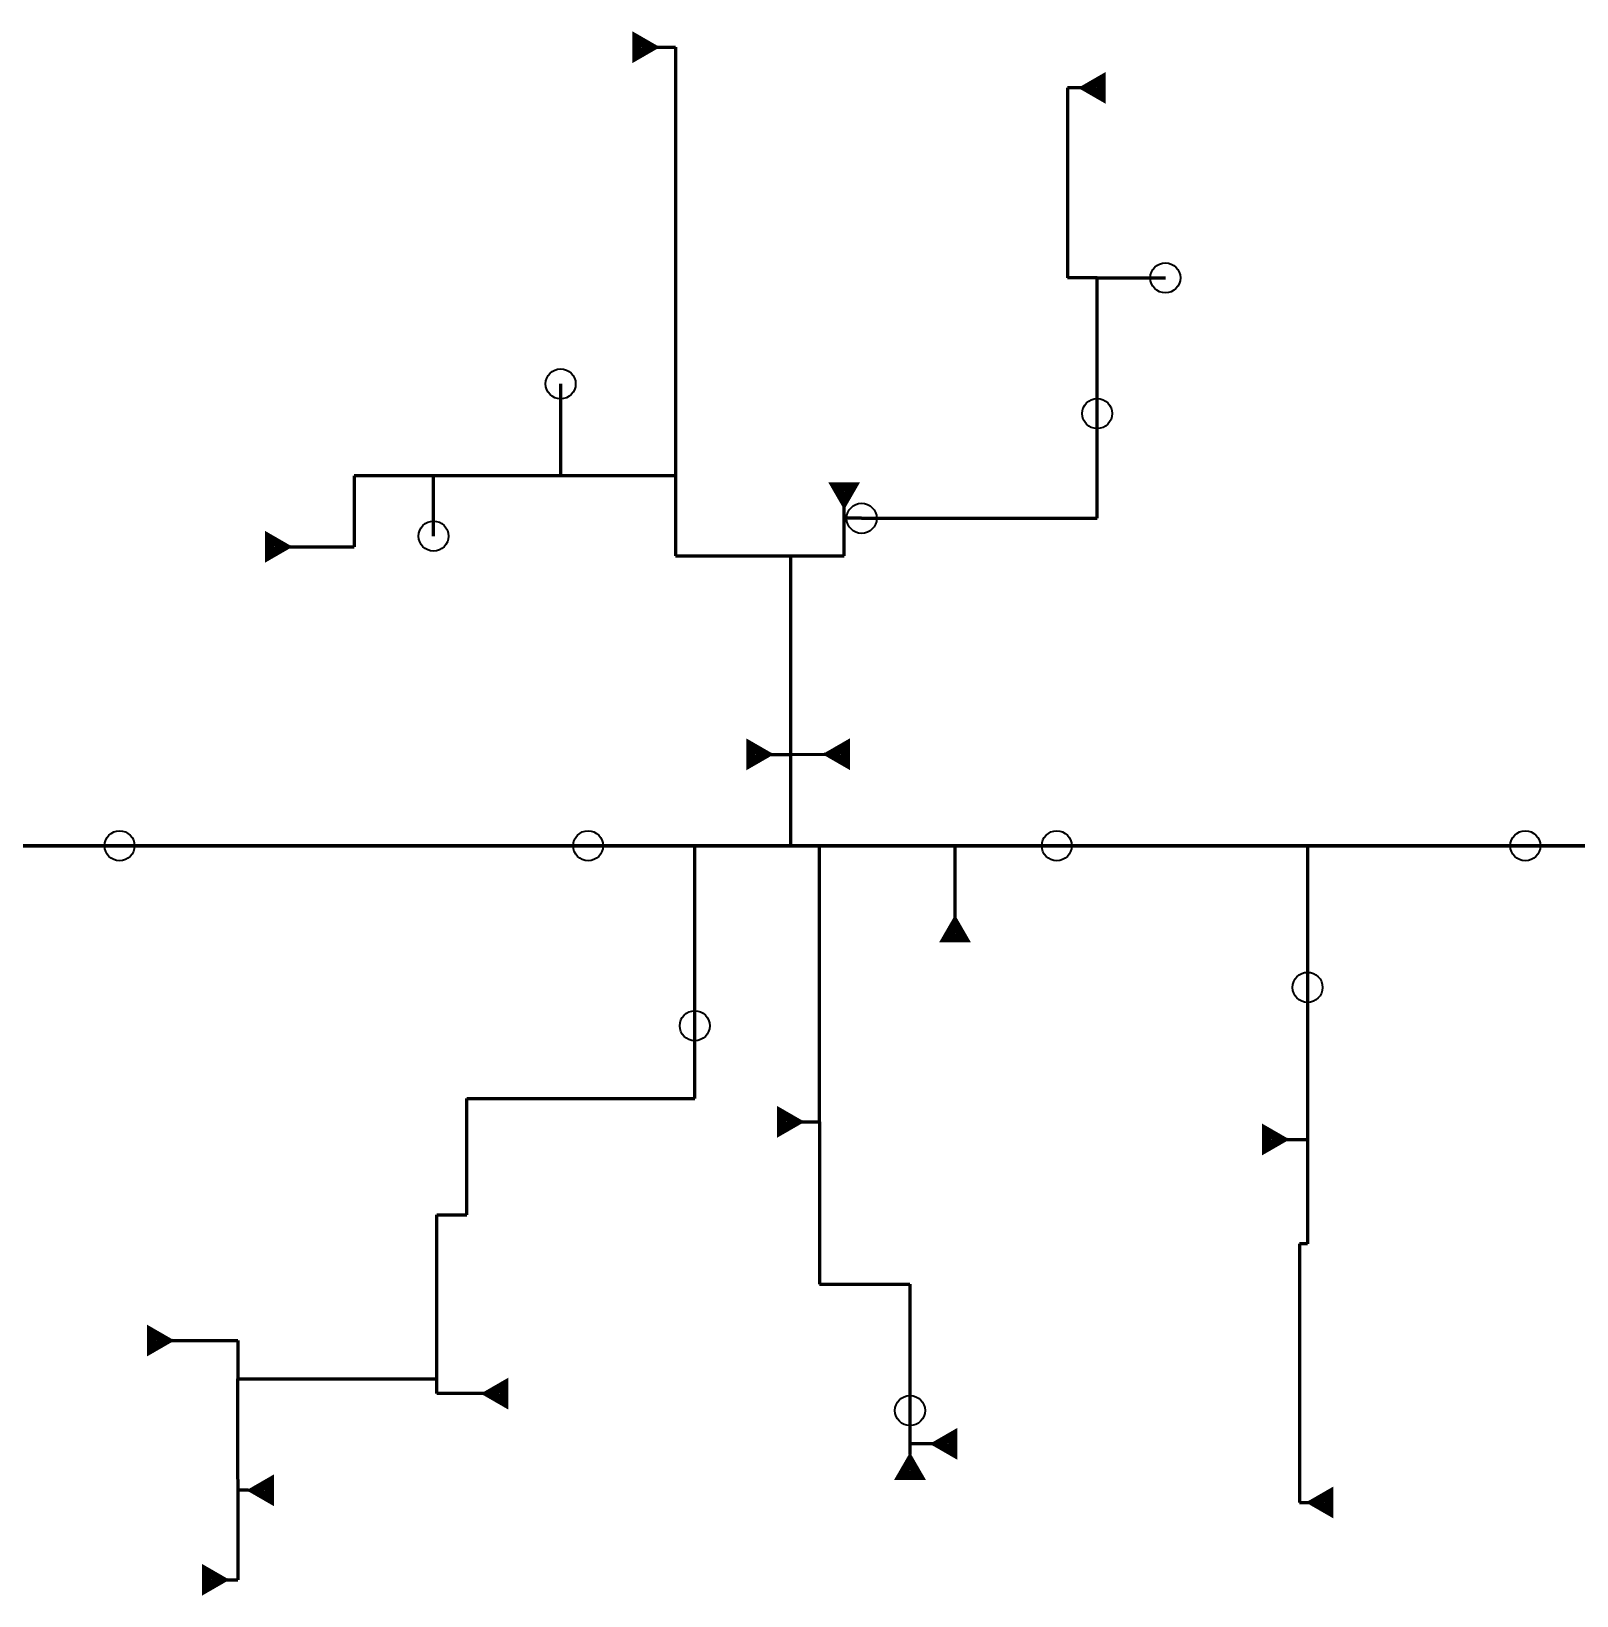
# Model space of a CAD drawing. Header units: inches. Extents: x -2802 to 2433, y -7056 to -2017.
# Drawn here: x -2196 to -1681, y -7028 to -6507 of the extents above; entities that cross this region are included whole.
import ezdxf

# ---------------------------------------------------------------- set-up
doc = ezdxf.new("R2010")
doc.units = ezdxf.units.IN
doc.header["$LTSCALE"] = 0.5
doc.header["$MEASUREMENT"] = 0
for name, color, linetype, lineweight in [('sprk-hd-sw', 7, 'Continuous', 30), ('sprk-pbl', 6, 'Continuous', 60), ('sprk-pmn', 1, 'Continuous', 70), ('sprk-ref-hds', 4, 'Continuous', 35)]:
    doc.layers.add(name, color=color, linetype=linetype, lineweight=lineweight)

# ---------------------------------------------------------------- blocks, each defined once
blk = doc.blocks.new('sprk-hd-sw')
at = {"layer": 'sprk-hd-sw', "const_width": 3}
blk.add_lwpolyline([(-2.06, 0), (-6.74, 2.7), (-6.74, -2.7)], close=True, dxfattribs=at)
at = {"layer": 'sprk-hd-sw'}
blk.add_circle((0, 0), 0.305, dxfattribs=at)

msp = doc.modelspace()

# ---------------------------------------------------------------- linework, layer by layer
at = {"layer": 'sprk-pbl'}
for p, q in [((-1987.27, -6512.37), (-1981.17, -6512.37)), ((-1981.17, -6512.37), (-1981.17, -6681.74)), ((-1846.19, -6525.92), (-1850.65, -6525.92)), ((-1850.65, -6525.92), (-1850.65, -6589.19)), ((-1840.78, -6589.19), (-1850.65, -6589.19)), ((-1840.78, -6669.26, 0), (-1840.78, -6589.19)), ((-1840.78, -6589.19), (-1818.07, -6589.19)), ((-2019.4, -6624.48), (-2019.4, -6655.15)), ((-1981.17, -6655.15), (-2088.14, -6655.15)), ((-2088.14, -6655.15), (-2088.14, -6678.74)), ((-2061.71, -6675.17), (-2061.71, -6655.15)), ((-1925.01, -6669.26), (-1925.01, -6665.49)), ((-1925.01, -6681.74), (-1925.01, -6669.26)), ((-1919.19, -6669.26), (-1925.01, -6669.26)), ((-1919.19, -6669.26), (-1840.78, -6669.26, 0)), ((-2109.57, -6678.74), (-2088.14, -6678.74)), ((-1981.17, -6681.74), (-1925.01, -6681.74)), ((-1942.8, -6778.31), (-1942.8, -6681.74)), ((-1949.32, -6747.86), (-1942.8, -6747.86)), ((-1942.8, -6747.86), (-1931.32, -6747.81)), ((-1974.75, -6862.44), (-1974.75, -6778.31)), ((-1933.22, -6870.24), (-1933.22, -6778.31)), ((-1888.1, -6802.24), (-1888.1, -6778.31)), ((-1770.74, -6778.31), (-1770.74, -6910.81)), ((-2050.66, -6901.23), (-2050.66, -6862.44)), ((-2050.66, -6862.44), (-1974.75, -6862.44)), ((-1939.1, -6870.24), (-1933.22, -6870.24)), ((-1933.22, -6870.24), (-1933.22, -6924.29)), ((-1777.65, -6876.11), (-1770.74, -6876.11)), ((-2060.66, -6960.75), (-2060.66, -6901.23)), ((-2060.66, -6901.23), (-2050.66, -6901.23)), ((-1770.74, -6910.81), (-1773.4, -6910.81)), ((-1773.4, -6910.81), (-1773.4, -6996.99)), ((-1933.22, -6924.29), (-1903.09, -6924.29)), ((-1903.09, -6924.29), (-1903.09, -6980.94)), ((-2148.87, -6943.07), (-2126.85, -6943.07)), ((-2126.85, -6943.07), (-2126.85, -6955.87)), ((-2126.72, -7022.74), (-2126.85, -6955.87)), ((-2126.85, -6955.87), (-2060.66, -6955.87)), ((-2045.07, -6960.75), (-2060.66, -6960.75)), ((-1895.59, -6977.47), (-1903.09, -6977.47)), ((-2123.37, -6992.94), (-2126.85, -6992.94)), ((-1773.4, -6996.99), (-1770.4, -6996.99)), ((-2130.57, -7022.74), (-2126.85, -7022.74))]:
    msp.add_line(p, q, dxfattribs=at)
at = {"layer": 'sprk-pmn'}
msp.add_line((-1472.78, -6778.31), (-2236.19, -6778.31), dxfattribs=at)
at = {"layer": 'sprk-ref-hds'}
for centre in [(-1818.07, -6589.19), (-2019.4, -6624.48), (-1840.78, -6634.37, 0), (-1919.19, -6669.26), (-2061.71, -6675.17), (-2166.24, -6778.31), (-2010.24, -6778.31), (-1854.24, -6778.31), (-1698.24, -6778.31), (-1770.74, -6825.46), (-1974.75, -6838.24), (-1903.09, -6966.4)]:
    msp.add_circle(centre, 5, dxfattribs=at)

# ---------------------------------------------------------------- block references
at = {"layer": 'sprk-hd-sw'}
for p in [(-1987.27, -6512.37), (-2109.57, -6678.74), (-1949.32, -6747.86), (-1939.1, -6870.24), (-1777.65, -6876.11), (-2148.87, -6943.07), (-2130.57, -7022.74)]:
    msp.add_blockref('sprk-hd-sw', p, dxfattribs=at)
for p, rotation in [((-1846.19, -6525.92), 180), ((-1925.01, -6665.49), 270), ((-1931.32, -6747.81), 180), ((-1888.1, -6802.24), 89.99999999999999), ((-2045.07, -6960.75), 180), ((-1895.59, -6977.47), 180), ((-1903.09, -6981.24), 89.99999999999999), ((-2123.07, -6992.94), 180), ((-1770.4, -6996.99), 180)]:
    msp.add_blockref('sprk-hd-sw', p, dxfattribs=dict(at, rotation=rotation))

doc.saveas('drawing.dxf')
